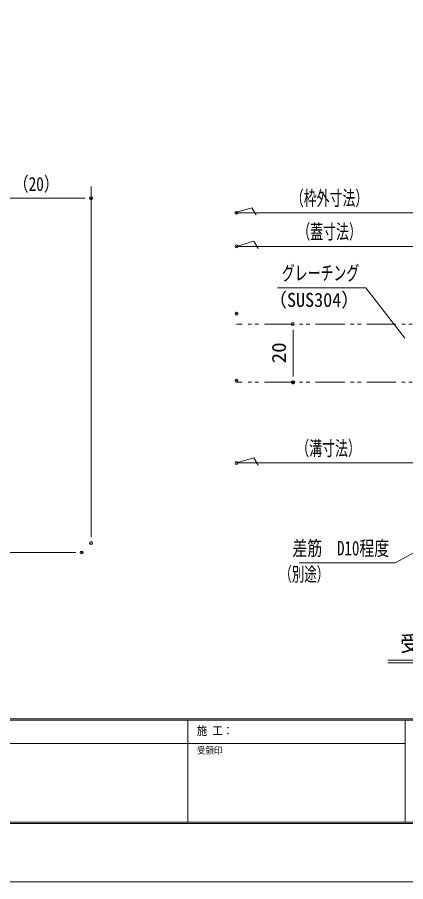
# Model space of a CAD drawing. Units: millimetres, scale not verified. Extents: x -1050 to 1050, y -742 to 742.
# Drawn here: x 307 to 641, y -742 to 0 of the extents above; entities that cross this region are included whole.
import ezdxf
from ezdxf.enums import TextEntityAlignment as Align

# ---------------------------------------------------------------- set-up
doc = ezdxf.new("R2010")
doc.units = ezdxf.units.MM
doc.header["$LTSCALE"] = 5
doc.header["$PDMODE"] = 32
doc.header["$PDSIZE"] = 2.5
doc.linetypes.add('DOUBLE_CHAIN1', pattern=[8.8, 5, -1, 0.6, -0.6, 0.6, -1])
for name, color, linetype, lineweight in [('0-0_7-図\u3000枠', 4, 'Continuous', 9), ('0-1_寸法注釈', 2, 'Continuous', 9), ('0-3_DEFPOINTS', 134, 'Continuous', 9), ('0-5_蓋', 5, 'Continuous', 9)]:
    doc.layers.add(name, color=color, linetype=linetype, lineweight=lineweight)
doc.styles.add('HG丸ｺﾞｼｯｸM-PRO', font='')
doc.styles.add('ＭＳ ゴシック', font='')
doc.styles.get('HG丸ｺﾞｼｯｸM-PRO').set_extended_font_data('HG丸ｺﾞｼｯｸM-PRO')
doc.styles.get('ＭＳ ゴシック').set_extended_font_data('MS Gothic')

msp = doc.modelspace()

# ---------------------------------------------------------------- linework, layer by layer
at = {"layer": '0-0_7-図\u3000枠'}
for p, q in [((998.75, -602.5), (-973.75, -602.5)), ((998.75, -603.75), (-973.75, -603.75)), ((453.75, -691.25), (453.75, -603.75)), ((640.5, -691.25), (640.5, -603.75)), ((640.5, -623.75), (116.25, -623.75)), ((1000, -692.5), (-975, -692.5)), ((998.75, -691.25), (-973.75, -691.25))]:
    msp.add_line(p, q, dxfattribs=at)
at = {"layer": '0-1_寸法注釈'}
for p, q in [((370.45, -446.565), (370.45, -145.474)), ((278.93, -155.474), (365.45, -155.474)), ((727.95, -167.974), (495.45, -167.974)), ((720.45, -196.755), (495.45, -196.755)), ((544.185, -268.471), (544.185, -308.471)), ((652.95, -382.826), (495.45, -382.826)), ((357.318, -459.697), (23.705, -459.697)), ((625.573, -552.102), (788.652, -552.102)), ((625.573, -554.602), (788.652, -554.602))]:
    msp.add_line(p, q, dxfattribs=at)
for points in [[(493.745, -167.974), (508.548, -163.646), (512.376, -169.722)], [(495.45, -196.755), (510.253, -192.426), (514.08, -198.503)], [(530.622, -232.293), (606.589, -232.293), (640.222, -275.508)], [(495.45, -382.826), (510.253, -378.497), (514.08, -384.574)], [(549.657, -468.619), (631.881, -468.619), (757.025, -400.445)]]:
    msp.add_lwpolyline(points, dxfattribs=at)
at = {"layer": '0-3_DEFPOINTS'}
msp.add_lwpolyline([(-1050, -742.5), (-1050, 742.5), (1050, 742.5), (1050, -742.5)], close=True, dxfattribs=at)
for p in [(370.45, -155.474), (495.45, -167.974), (495.45, -196.755), (495.45, -254.646), (543.742, -263.471), (495.45, -312.221), (543.742, -313.471), (544.185, -313.471), (495.45, -382.826), (370.45, -451.565), (362.318, -459.697)]:
    msp.add_point(p, dxfattribs=at)
at = {"layer": '0-5_蓋', "linetype": 'DOUBLE_CHAIN1'}
for p, q in [((720.45, -263.471), (495.45, -263.471)), ((720.45, -313.471), (495.45, -313.471))]:
    msp.add_line(p, q, dxfattribs=at)

# ---------------------------------------------------------------- texts
at = {"layer": '0-0_7-図\u3000枠', "color": 7, "style": 'ＭＳ ゴシック', "width": 0.9}
msp.add_text('施 工：', height=7.216, dxfattribs=at).set_placement((461.438, -618.654), align=Align.BOTTOM_LEFT)
at = {"layer": '0-0_7-図\u3000枠', "color": 5, "style": 'ＭＳ ゴシック', "width": 0.9}
msp.add_text('受領印', height=5.773, dxfattribs=at).set_placement((461.438, -634.42), align=Align.BOTTOM_LEFT)
at = {"layer": '0-1_寸法注釈', "color": 7, "style": 'ＭＳ ゴシック'}
for s, height, width, p in [('（20）', 12.02, 0.8, (303.675, -152.787)), ('（枠外寸法）', 12.5, 0.65, (542.156, -165.38)), ('（蓋寸法）', 12.5, 0.65, (547.739, -194.16)), ('グレーチング', 12.5, 0.65, (534.467, -229.699)), ('（SUS304）', 12.02, 0.95, (523.271, -252.343)), ('（溝寸法）', 12.5, 0.65, (546.861, -380.231)), ('差筋\u3000D10程度', 12.51, 0.75, (543.501, -466.024)), ('（別途）', 12.02, 0.65, (532.364, -487.988))]:
    msp.add_text(s, height=height, dxfattribs=dict(at, width=width)).set_placement(p, align=Align.BOTTOM_LEFT)
at = {"layer": '0-1_寸法注釈', "color": 7, "style": 'ＭＳ ゴシック', "width": 1.1}
msp.add_text('20', height=12.02, rotation=90, dxfattribs=at).set_placement((541.498, -297.205), align=Align.BOTTOM_LEFT)
at = {"layer": '0-1_寸法注釈', "color": 7, "style": 'HG丸ｺﾞｼｯｸM-PRO'}
msp.add_text('受枠施工参考図', height=13.6, dxfattribs=at).set_placement((636.024, -548.745), align=Align.BOTTOM_LEFT)

doc.saveas('drawing.dxf')
